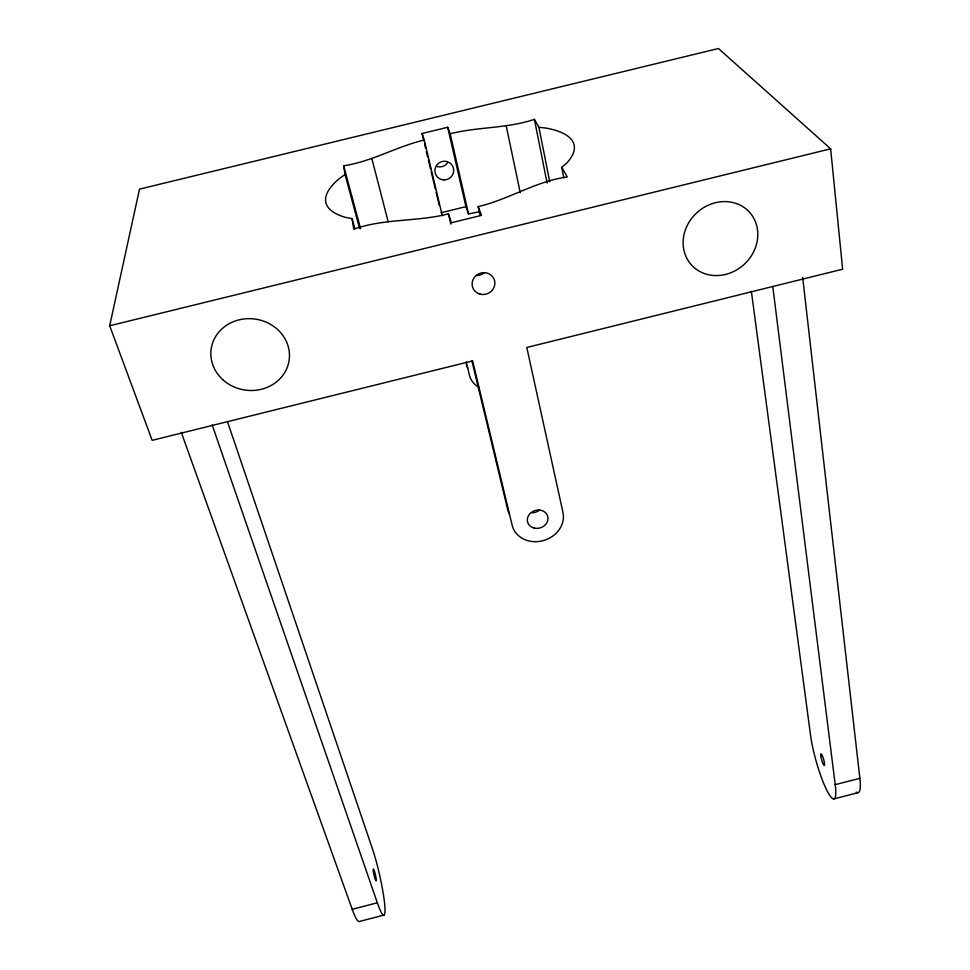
<?xml version="1.0" encoding="UTF-8"?>
<svg xmlns="http://www.w3.org/2000/svg" width="970" height="970" viewBox="0 0 970 970"><rect width="100%" height="100%" fill="white"/><g stroke="black" fill="none" stroke-linecap="round" stroke-linejoin="round"><path stroke-width="1.45" d="M109.683 325.762L139.498 189.138L718.455 48.5L830.647 148.822L842.627 269.199L526.795 347.478L562.976 512.512A26.214 22.649 -17.5 0 1 542.606 540.787A26.214 22.649 -17.5 0 1 512.16 525.279L472.632 360.901L152.157 440.344L109.683 325.762L830.647 148.822M563.788 177.74L561.775 167.325L566.625 163.19A127.397 39.164 -13.1 0 0 546.098 128.088L538.92 127.3L534.385 119.358C507.08 128.598 477.943 126.73 450.165 133.751L447.679 127.276L422.083 133.496L423.829 140.832M442.32 215.776L424.229 140.056C396.609 146.506 371.91 161.578 343.659 165.785L345.053 174.515L339.5 178.431A127.397 39.164 -13.1 0 0 345.235 217.304L352.074 218.602L354.814 228.702M480.15 215.388L478.174 206.598C508.935 199.468 535.707 181.232 567.268 176.94L561.775 167.325M383.926 915.122L359.252 921.5A41.055 5.505 77.2 0 1 352.219 909.302L181.269 432.329M833.873 798.904L858.098 792.648M352.219 909.302L377.342 902.815A41.031 4.85 77.1 0 0 384.69 904.428A41.031 4.85 77.1 0 0 372.262 848.277L227.61 422.011M751.374 291.364L810.617 735.66A40.679 6.863 74.1 0 0 826.816 790.307A40.679 6.863 74.1 0 0 835.218 784.669L859.869 778.316L802.687 277.396M441.023 212.745L465.915 206.658L468.571 213.97L479.447 211.702M478.174 206.598L481.532 215.364L451.353 222.76L448.443 213.873C417.221 221.887 384.387 218.335 353.759 229.187L352.074 218.602M212.151 424.848L377.342 902.815M422.083 133.496L424.229 140.056M343.659 165.785L360.585 228.677M345.053 174.515L359.543 228.314M371.934 158.898L388.206 221.851M466.23 361.968L469.419 375.111A21.776 19.946 -17.8 0 0 478.586 387.054M471.832 360.561L507.734 509.699A25.753 22.395 -17.6 0 0 509.371 514.088M424.533 143.766L425.587 148.18M426.291 151.114L427.697 156.982M428.4 159.917L430.498 168.719M431.201 171.654L435.409 189.271M436.112 192.206L439.277 205.41M448.443 213.873L450.856 224.106M450.165 133.751L468.571 213.97M447.679 127.276L465.915 206.658M506.291 126.197L520.235 192.654M534.385 119.358L547.092 183.039M538.92 127.3L549.735 181.778M772.75 286.356L835.218 784.669M484.466 272.534A11.131 10.573 -21.7 0 1 476.537 275.565M539.49 510.062A10.294 8.948 -17.6 0 1 532.142 512.815M467.782 368.2A21.461 19.739 -17.8 0 1 466.352 364.332M447.667 162.548A9.239 9.118 -33 0 1 437.215 166.585M859.869 778.316A40.655 7.481 74 0 1 856.316 792.09M443.945 179.899A9.457 9.3 -29.2 0 0 452.626 166.076A9.457 9.3 -29.2 0 0 436.318 165.712A9.457 9.3 -29.2 0 0 443.945 179.899M534.3 528.116A10.476 9.057 -17.5 0 0 547.82 516.683A10.476 9.057 -17.5 0 0 530.845 512.803A10.476 9.057 -17.5 0 0 534.3 528.116M222.809 379.707A39.394 35.854 8.3 0 0 288.296 364.259A39.394 35.854 8.3 0 0 239.372 319.773A39.394 35.854 8.3 0 0 222.809 379.707M725.136 274.546A39.224 35.029 -42.7 0 0 750.222 213.048A39.224 35.029 -42.7 0 0 686.045 228.144A39.224 35.029 -42.7 0 0 725.136 274.546M480.004 294.092A11.458 10.815 -21.3 0 0 494.627 280.888A11.458 10.815 -21.3 0 0 475.87 275.783A11.458 10.815 -21.3 0 0 480.004 294.092M820.814 755.945A6.099 1.031 74.1 0 0 824.088 765.439A6.099 1.031 74.1 0 0 823.069 757.521A6.099 1.031 74.1 0 0 820.814 755.945M373.389 871.787A6.147 0.727 77.1 0 0 376.081 880.942A6.147 0.727 77.1 0 0 374.759 872.115A6.147 0.727 77.1 0 0 373.389 871.787"/></g></svg>
